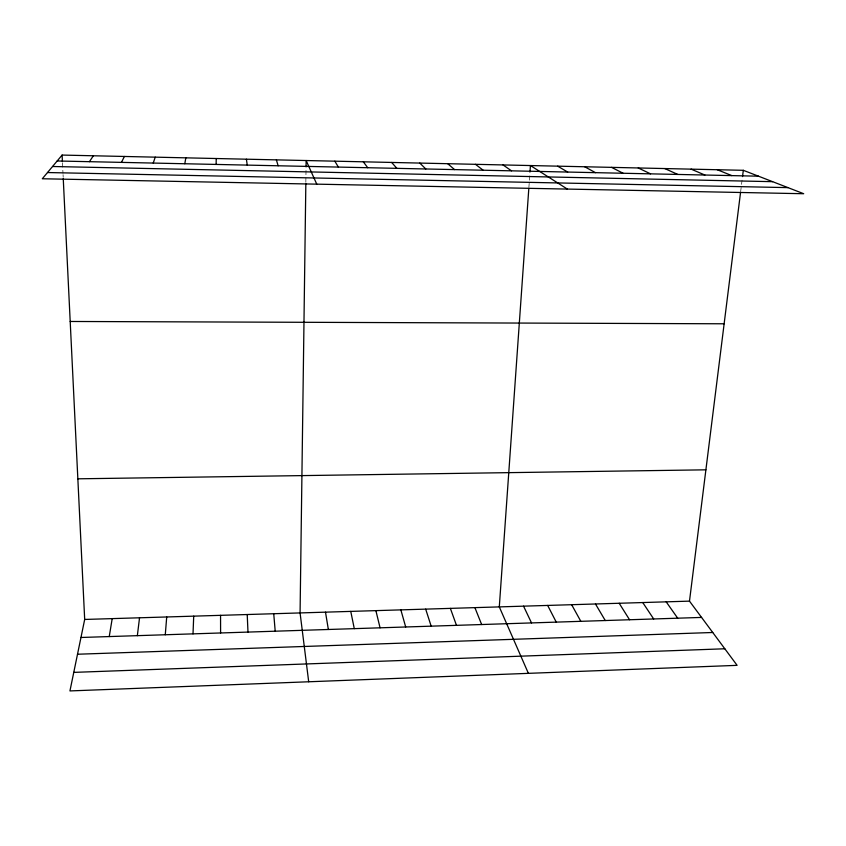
<?xml version="1.0" encoding="UTF-8"?>
<svg xmlns="http://www.w3.org/2000/svg" width="846" height="846" viewBox="0 0 846 846"><rect width="100%" height="100%" fill="white"/><g stroke="black" fill="none" stroke-linecap="round" stroke-linejoin="round"><path stroke-width="0.63" stroke-dasharray="4.23 3.17" d="M305.85 182.102L306.041 168.143M528.887 187.537L529.977 172.013M740.641 191.714L742.365 177.861M62.488 162.908L62.995 173.356M63.059 174.667L63.186 177.279"/><path stroke-width="1.27" d="M305.84 183.371L300.076 612.927L308.695 681.781M306.062 166.874L306.146 160.529L316.764 184.153M216.132 164.431L216.227 158.519M193.015 633.865L193.713 616.152M528.792 188.827L499.299 606.899L528.39 673.353M530.072 170.723L530.442 165.541L567.349 189.081M165.277 634.764L166.715 616.967M137.348 635.663L139.537 617.792M63.249 178.591L84.685 619.452L69.943 690.928L737.109 665.347L689.49 601.136L740.483 192.973M742.524 176.603L743.306 170.31L62.107 155.072L42.3 178.76L803.7 193.723L743.306 170.31M109.25 636.573L112.201 618.627M184.798 163.743L185.834 157.832M153.242 163.066L155.23 157.155M121.454 162.369L124.415 156.457M89.422 161.681L93.367 155.77M73.771 672.38L724.821 648.776M77.515 654.233L712.744 632.491M80.973 637.482L701.567 617.421M84.685 619.452L689.49 601.136M77.853 478.815L705.892 469.826M70.197 321.469L724.134 323.785M47.503 172.542L787.964 187.622M57.168 160.983L758.492 176.19M52.547 166.503L772.61 181.668M717.292 169.729L731.769 175.608M691.119 169.137L704.866 175.027M664.766 168.555L677.794 174.445M638.244 167.963L650.542 173.853M611.552 167.36L623.111 173.261M584.692 166.757L595.489 172.658M557.651 166.154L567.687 172.055M503.042 164.938L511.513 170.839M475.473 164.314L483.14 170.215M447.714 163.69L454.577 169.602M419.775 163.066L425.824 168.978M391.645 162.443L396.869 168.343M363.336 161.808L367.714 167.72M666.183 601.844L677.699 618.193M642.749 602.553L653.694 618.976M619.187 603.261L629.551 619.748M334.836 161.174L338.358 167.074M595.478 603.981L605.26 620.541M571.642 604.7L580.832 621.324M547.669 605.429L556.256 622.127M523.547 606.159L531.531 622.92M474.902 607.64L481.649 624.538M450.368 608.38L456.48 625.353M425.686 609.131L431.164 626.167M276.378 159.862L278.133 165.774M400.856 609.881L405.689 626.992M375.888 610.632L380.065 627.817M350.762 611.394L354.284 628.652M325.499 612.166L328.354 629.487M246.408 159.196L247.244 165.107M273.734 613.731L275.204 631.211M62.107 155.072L62.424 161.597M247.222 614.534L247.984 632.089M220.552 615.338L220.595 632.977"/></g></svg>
